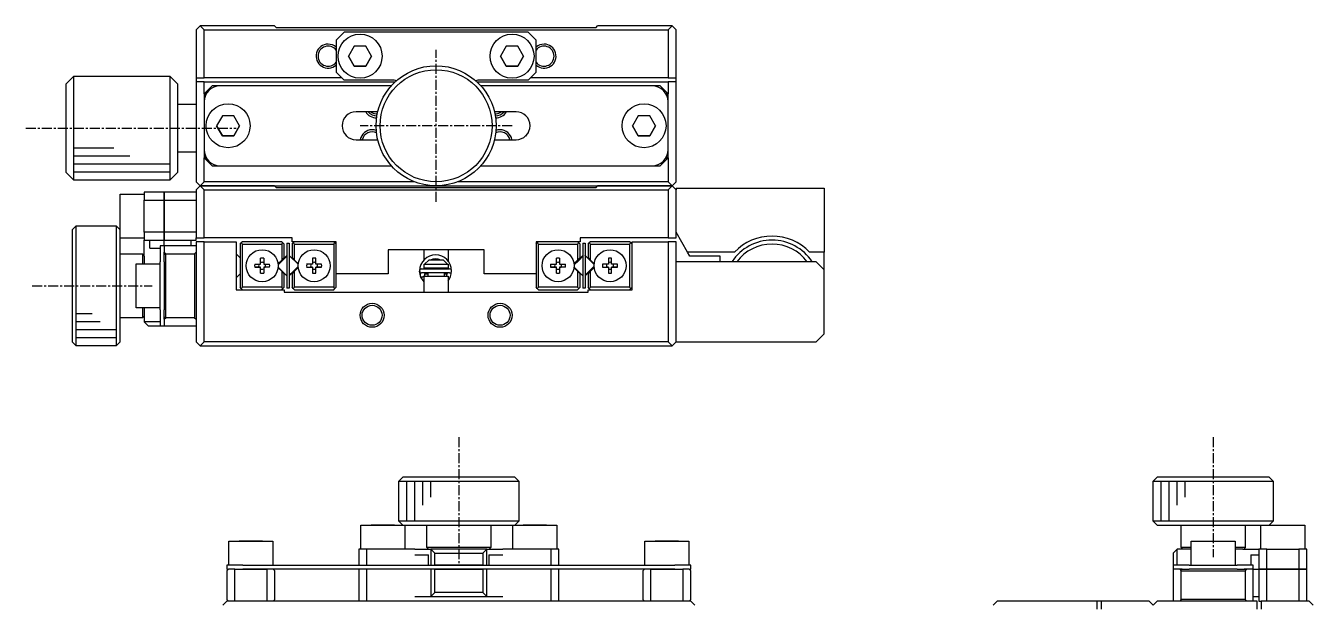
# Model space of a CAD drawing. Extents: x 6 to 340, y 10 to 248.
# Drawn here: x 178.9 to 339.9, y 176.2 to 248.4 of the extents above; entities that cross this region are included whole.
import ezdxf

# ---------------------------------------------------------------- set-up
doc = ezdxf.new("R2010")
doc.units = 0
doc.linetypes.add('CENTER', pattern=[2, 1.25, -0.25, 0.25, -0.25])
doc.layers.get('0').update_dxf_attribs({"linetype": 'CONTINUOUS'})
doc.layers.add('CENTER', color=1, linetype='CENTER')

msp = doc.modelspace()

# ---------------------------------------------------------------- linework, layer by layer
at = {"color": 7, "linetype": 'CONTINUOUS'}
for p, q in [((200.69, 248.38), (200.19, 247.88)), ((209.99, 248.38), (200.69, 248.38)), ((201.19, 247.88), (200.69, 248.38)), ((209.99, 248.38), (210.19, 248.18)), ((210.19, 248.18), (250.19, 248.18)), ((250.19, 248.18), (250.39, 248.38)), ((259.69, 248.38), (250.39, 248.38)), ((259.69, 248.38), (259.19, 247.88)), ((260.19, 247.88), (259.69, 248.38)), ((200.19, 247.88), (200.19, 241.88)), ((201.19, 241.88), (201.19, 247.88)), ((201.19, 247.88), (259.19, 247.88)), ((217.69, 246.58), (218.69, 247.58)), ((217.69, 246.58), (217.69, 242.58)), ((241.69, 247.58), (218.69, 247.58)), ((241.69, 247.58), (242.69, 246.58)), ((242.69, 242.58), (242.69, 246.58)), ((259.19, 247.88), (259.19, 241.88)), ((260.19, 241.88), (260.19, 247.88)), ((219.97, 245.83), (219.25, 244.58)), ((221.41, 245.83), (219.97, 245.83)), ((222.13, 244.58), (221.41, 245.83)), ((238.97, 245.83), (238.25, 244.58)), ((240.41, 245.83), (238.97, 245.83)), ((241.13, 244.58), (240.41, 245.83)), ((219.25, 244.58), (219.97, 243.33)), ((219.97, 243.33), (219.25, 244.58)), ((219.97, 243.33), (221.41, 243.33)), ((221.41, 243.33), (219.97, 243.33)), ((221.41, 243.33), (222.13, 244.58)), ((222.13, 244.58), (221.41, 243.33)), ((238.25, 244.58), (238.97, 243.33)), ((238.97, 243.33), (238.25, 244.58)), ((238.97, 243.33), (240.41, 243.33)), ((240.41, 243.33), (238.97, 243.33)), ((240.41, 243.33), (241.13, 244.58)), ((241.13, 244.58), (240.41, 243.33)), ((183.89, 241.08), (184.89, 242.08)), ((184.89, 235.52), (184.89, 242.08)), ((184.89, 242.08), (196.89, 242.08)), ((196.89, 242.08), (196.89, 229.08)), ((196.89, 242.08), (197.89, 241.08)), ((200.19, 241.88), (201.19, 241.88)), ((200.19, 241.88), (200.19, 241.38)), ((218.39, 241.88), (201.19, 241.88)), ((218.69, 241.58), (217.69, 242.58)), ((224.69, 241.58), (218.69, 241.58)), ((241.69, 241.58), (235.69, 241.58)), ((242.69, 242.58), (241.69, 241.58)), ((259.19, 241.88), (241.99, 241.88)), ((259.19, 241.88), (260.19, 241.88)), ((260.19, 241.38), (260.19, 241.88)), ((183.89, 241.08), (183.89, 235.53)), ((197.89, 230.08), (197.89, 241.08)), ((200.19, 241.38), (200.19, 228.88)), ((201.19, 241.38), (200.19, 241.38)), ((201.19, 241.38), (225.09, 241.38)), ((201.19, 239.88), (201.19, 241.38)), ((201.39, 240.08), (201.19, 239.88)), ((201.19, 239.88), (201.19, 238.88)), ((201.39, 240.08), (202.19, 240.88)), ((201.39, 239.75), (201.39, 240.08)), ((203.19, 240.88), (202.19, 240.88)), ((224.6, 240.88), (203.19, 240.88)), ((235.29, 241.38), (259.19, 241.38)), ((257.19, 240.88), (235.78, 240.88)), ((258.19, 240.88), (257.19, 240.88)), ((258.19, 240.88), (258.99, 240.08)), ((258.99, 240.08), (258.99, 239.75)), ((259.19, 239.88), (258.99, 240.08)), ((259.19, 241.38), (259.19, 239.88)), ((260.19, 241.38), (259.19, 241.38)), ((259.19, 238.88), (259.19, 239.88)), ((260.19, 228.88), (260.19, 241.38)), ((197.89, 238.58), (200.19, 238.58)), ((201.19, 238.88), (201.19, 232.88)), ((259.19, 232.88), (259.19, 238.88)), ((203.47, 237.13), (202.75, 235.88)), ((204.91, 237.13), (203.47, 237.13)), ((205.63, 235.88), (204.91, 237.13)), ((222.9, 237.63), (220.19, 237.63)), ((240.19, 237.63), (237.48, 237.63)), ((255.47, 237.13), (254.75, 235.88)), ((256.91, 237.13), (255.47, 237.13)), ((257.63, 235.88), (256.91, 237.13)), ((183.89, 235.53), (183.89, 230.08)), ((184.89, 229.08), (184.89, 235.52)), ((202.75, 235.88), (203.47, 234.63)), ((203.47, 234.63), (202.75, 235.88)), ((204.91, 234.63), (205.63, 235.88)), ((205.63, 235.88), (204.91, 234.63)), ((254.75, 235.88), (255.47, 234.63)), ((255.47, 234.63), (254.75, 235.88)), ((256.91, 234.63), (257.63, 235.88)), ((257.63, 235.88), (256.91, 234.63)), ((203.47, 234.63), (204.91, 234.63)), ((204.91, 234.63), (203.47, 234.63)), ((220.19, 234.13), (222.9, 234.13)), ((237.48, 234.13), (240.19, 234.13)), ((255.47, 234.63), (256.91, 234.63)), ((256.91, 234.63), (255.47, 234.63)), ((200.19, 232.58), (197.89, 232.58)), ((201.19, 232.88), (201.19, 231.88)), ((201.19, 231.88), (201.39, 231.68)), ((201.19, 228.88), (201.19, 231.88)), ((201.39, 231.68), (201.39, 232.01)), ((258.99, 232.01), (258.99, 231.68)), ((258.99, 231.68), (259.19, 231.88)), ((259.19, 231.88), (259.19, 232.88)), ((259.19, 231.88), (259.19, 228.88)), ((202.19, 230.88), (201.39, 231.68)), ((202.19, 230.88), (203.19, 230.88)), ((203.19, 230.88), (224.6, 230.88)), ((235.78, 230.88), (257.19, 230.88)), ((257.19, 230.88), (258.19, 230.88)), ((258.99, 231.68), (258.19, 230.88)), ((184.89, 229.08), (183.89, 230.08)), ((196.89, 229.08), (184.89, 229.08)), ((197.89, 230.08), (196.89, 229.08)), ((200.69, 228.38), (200.19, 228.88)), ((201.19, 228.88), (200.69, 228.38)), ((227.5, 228.88), (201.19, 228.88)), ((259.19, 228.88), (232.88, 228.88)), ((259.69, 228.38), (259.19, 228.88)), ((260.19, 228.88), (259.69, 228.38)), ((190.69, 221.83), (190.69, 227.33)), ((190.69, 227.33), (193.69, 227.33)), ((196.19, 227.58), (193.69, 227.58)), ((193.69, 227.58), (193.69, 226.58)), ((196.19, 226.58), (196.19, 227.58)), ((200.19, 227.58), (196.19, 227.58)), ((196.19, 227.58), (196.19, 226.58)), ((200.69, 228.38), (200.19, 227.88)), ((200.19, 227.88), (200.19, 221.88)), ((200.69, 228.38), (230.19, 228.38)), ((209.99, 228.38), (200.69, 228.38)), ((201.19, 227.88), (200.69, 228.38)), ((201.19, 227.88), (259.19, 227.88)), ((201.19, 221.88), (201.19, 227.88)), ((209.99, 228.38), (210.19, 228.18)), ((210.19, 228.18), (250.19, 228.18)), ((230.19, 228.38), (259.69, 228.38)), ((250.19, 228.18), (250.39, 228.38)), ((259.69, 228.38), (250.39, 228.38)), ((259.69, 228.38), (259.19, 227.88)), ((259.19, 227.88), (259.19, 221.88)), ((260.19, 227.88), (259.69, 228.38)), ((260.19, 228.08), (278.69, 228.08)), ((260.19, 228.08), (260.19, 227.88)), ((260.19, 221.88), (260.19, 227.88)), ((278.69, 228.08), (278.69, 220.08)), ((193.69, 226.58), (196.19, 226.58)), ((193.69, 222.58), (193.69, 226.58)), ((196.19, 226.58), (196.19, 222.58)), ((196.19, 226.58), (200.19, 226.58)), ((196.19, 222.58), (196.19, 226.58)), ((184.69, 222.88), (185.19, 223.38)), ((184.69, 222.88), (184.69, 208.88)), ((185.19, 208.38), (185.19, 223.38)), ((185.19, 223.38), (190.19, 223.38)), ((190.19, 223.38), (190.19, 208.38)), ((190.19, 223.38), (190.69, 222.88)), ((196.19, 222.58), (193.69, 222.58)), ((193.69, 222.58), (193.69, 221.58)), ((196.19, 221.58), (196.19, 222.58)), ((200.19, 222.58), (196.19, 222.58)), ((196.19, 222.58), (196.19, 221.58)), ((261.63, 220.08), (260.19, 222.58)), ((190.69, 208.88), (190.69, 221.83)), ((193.69, 221.83), (190.69, 221.83)), ((193.69, 221.58), (196.19, 221.58)), ((193.69, 219.58), (193.69, 221.58)), ((194.39, 220.58), (194.39, 221.58)), ((194.39, 220.58), (195.69, 220.58)), ((196.19, 220.88), (195.69, 220.88)), ((195.69, 220.88), (195.69, 218.88)), ((196.19, 221.58), (200.19, 221.58)), ((196.19, 220.88), (196.19, 221.58)), ((200.19, 220.88), (196.19, 220.88)), ((196.19, 220.88), (196.19, 220.08)), ((199.59, 220.88), (199.59, 221.58)), ((200.19, 221.58), (200.19, 221.88)), ((200.19, 221.88), (201.19, 221.88)), ((200.19, 221.38), (200.19, 208.88)), ((201.19, 221.38), (200.19, 221.38)), ((212.19, 221.88), (201.19, 221.88)), ((201.19, 221.38), (205.19, 221.38)), ((201.19, 208.88), (201.19, 221.38)), ((205.19, 221.38), (205.19, 215.38)), ((205.69, 221.08), (205.84, 221.23)), ((205.69, 221.08), (205.69, 215.68)), ((205.99, 221.38), (205.84, 221.23)), ((205.84, 221.23), (205.99, 221.08)), ((210.89, 221.38), (205.99, 221.38)), ((205.99, 221.08), (210.89, 221.08)), ((205.99, 215.68), (205.99, 221.08)), ((211.04, 221.23), (210.89, 221.38)), ((210.89, 221.08), (211.04, 221.23)), ((210.89, 221.08), (210.89, 219.09)), ((211.04, 221.23), (211.19, 221.08)), ((211.19, 219.39), (211.19, 221.08)), ((211.54, 221.18), (211.54, 215.58)), ((211.54, 221.18), (211.84, 221.18)), ((211.84, 221.18), (211.84, 215.58)), ((212.19, 221.38), (212.19, 221.88)), ((217.69, 221.38), (212.19, 221.38)), ((212.19, 221.08), (212.34, 221.23)), ((212.19, 221.08), (212.19, 219.39)), ((212.49, 221.38), (212.34, 221.23)), ((212.34, 221.23), (212.49, 221.08)), ((212.49, 221.08), (217.39, 221.08)), ((212.49, 219.09), (212.49, 221.08)), ((217.54, 221.23), (217.39, 221.38)), ((217.39, 221.08), (217.54, 221.23)), ((217.39, 221.08), (217.39, 215.68)), ((217.54, 221.23), (217.69, 221.08)), ((217.69, 217.38), (217.69, 221.38)), ((242.69, 221.38), (242.69, 217.38)), ((248.19, 221.38), (242.69, 221.38)), ((242.69, 221.08), (242.84, 221.23)), ((242.99, 221.38), (242.84, 221.23)), ((242.84, 221.23), (242.99, 221.08)), ((242.99, 221.08), (247.89, 221.08)), ((242.99, 215.68), (242.99, 221.08)), ((248.04, 221.23), (247.89, 221.38)), ((247.89, 221.08), (248.04, 221.23)), ((247.89, 221.08), (247.89, 219.09)), ((248.04, 221.23), (248.19, 221.08)), ((248.19, 221.88), (248.19, 221.38)), ((259.19, 221.88), (248.19, 221.88)), ((248.19, 219.39), (248.19, 221.08)), ((248.54, 221.18), (248.54, 215.58)), ((248.54, 221.18), (248.84, 221.18)), ((248.84, 221.18), (248.84, 215.58)), ((249.19, 221.08), (249.34, 221.23)), ((249.19, 221.08), (249.19, 219.39)), ((249.49, 221.38), (249.34, 221.23)), ((249.34, 221.23), (249.49, 221.08)), ((254.39, 221.38), (249.49, 221.38)), ((249.49, 221.08), (254.39, 221.08)), ((249.49, 219.09), (249.49, 221.08)), ((254.54, 221.23), (254.39, 221.38)), ((254.39, 221.08), (254.54, 221.23)), ((254.39, 221.08), (254.39, 215.68)), ((254.54, 221.23), (254.69, 221.08)), ((254.69, 215.38), (254.69, 221.38)), ((254.69, 221.38), (259.19, 221.38)), ((259.19, 221.88), (260.19, 221.88)), ((259.19, 221.38), (259.19, 208.88)), ((260.19, 221.38), (259.19, 221.38)), ((260.19, 208.88), (260.19, 221.38)), ((190.69, 219.88), (193.49, 219.88)), ((193.49, 219.88), (193.49, 218.63)), ((193.49, 219.88), (193.69, 219.68)), ((193.69, 219.58), (193.69, 218.63)), ((196.39, 219.88), (196.19, 220.08)), ((196.19, 220.08), (196.19, 219.75)), ((196.19, 219.75), (196.19, 220.08)), ((196.19, 218.88), (196.19, 219.75)), ((196.39, 219.88), (199.99, 219.88)), ((196.39, 211.88), (196.39, 219.88)), ((200.19, 220.08), (199.99, 219.88)), ((199.99, 219.88), (199.99, 211.88)), ((205.19, 219.88), (205.44, 219.63)), ((205.44, 219.63), (205.69, 219.38)), ((208.24, 218.58), (208.24, 219.31)), ((208.64, 219.31), (208.64, 218.58)), ((210.89, 219.09), (210.42, 218.62)), ((210.45, 218.56), (211.51, 219.62)), ((211.54, 219.58), (210.45, 218.49)), ((211.19, 219.39), (210.89, 219.09)), ((211.87, 219.62), (212.93, 218.56)), ((212.49, 219.09), (212.19, 219.39)), ((212.95, 218.62), (212.49, 219.09)), ((214.74, 219.31), (214.74, 218.58)), ((215.14, 218.58), (215.14, 219.31)), ((224.19, 220.38), (224.19, 217.38)), ((236.19, 220.38), (224.19, 220.38)), ((228.69, 219.11), (228.69, 220.38)), ((229.27, 219.08), (228.74, 218.58)), ((231.11, 219.08), (229.27, 219.08)), ((231.63, 218.58), (231.11, 219.08)), ((231.69, 220.38), (231.69, 218.98)), ((236.19, 217.38), (236.19, 220.38)), ((245.24, 218.58), (245.24, 219.31)), ((245.64, 219.31), (245.64, 218.58)), ((247.89, 219.09), (247.42, 218.62)), ((247.45, 218.56), (248.51, 219.62)), ((248.02, 219.05), (247.45, 218.49)), ((248.19, 219.39), (247.89, 219.09)), ((248.54, 219.58), (248.02, 219.05)), ((248.87, 219.62), (249.93, 218.56)), ((249.49, 219.09), (249.19, 219.39)), ((249.95, 218.62), (249.49, 219.09)), ((251.74, 219.31), (251.74, 218.58)), ((252.14, 218.58), (252.14, 219.31)), ((267.5, 220.08), (261.63, 220.08)), ((261.92, 219.58), (261.63, 220.08)), ((265.69, 219.58), (261.92, 219.58)), ((265.69, 218.88), (265.69, 219.58)), ((278.69, 220.08), (276.88, 220.08)), ((278.69, 217.88), (278.69, 220.08)), ((192.69, 213.13), (192.69, 218.63)), ((192.69, 218.63), (195.69, 218.63)), ((195.69, 212.88), (195.69, 218.88)), ((196.19, 218.88), (196.19, 212.88)), ((205.69, 217.38), (205.44, 217.13)), ((207.51, 218.58), (208.24, 218.58)), ((208.24, 218.18), (207.51, 218.18)), ((207.51, 218.18), (208.05, 218.18)), ((208.05, 218.18), (208.24, 218.18)), ((208.24, 217.45), (208.24, 218.18)), ((208.64, 218.58), (209.37, 218.58)), ((209.37, 218.18), (208.64, 218.18)), ((208.64, 218.18), (208.64, 217.45)), ((208.64, 218.18), (208.83, 218.18)), ((209.37, 218.18), (208.83, 218.18)), ((210.42, 218.14), (210.89, 217.68)), ((211.51, 217.15), (210.45, 218.21)), ((210.89, 217.68), (210.89, 215.68)), ((210.89, 217.68), (211.19, 217.38)), ((211.19, 215.68), (211.19, 217.38)), ((211.84, 217.19), (212.36, 217.71)), ((212.93, 218.21), (211.87, 217.15)), ((212.19, 217.38), (212.49, 217.68)), ((212.19, 217.38), (212.19, 215.68)), ((212.36, 217.71), (212.93, 218.28)), ((212.49, 217.68), (212.95, 218.14)), ((212.49, 215.68), (212.49, 217.68)), ((214.74, 218.58), (214.01, 218.58)), ((214.01, 218.18), (214.74, 218.18)), ((214.01, 218.18), (214.55, 218.18)), ((214.74, 218.18), (214.55, 218.18)), ((214.74, 218.18), (214.74, 217.45)), ((215.87, 218.58), (215.14, 218.58)), ((215.14, 218.18), (215.87, 218.18)), ((215.14, 217.45), (215.14, 218.18)), ((215.33, 218.18), (215.14, 218.18)), ((215.87, 218.18), (215.33, 218.18)), ((217.69, 215.68), (217.69, 217.38)), ((224.19, 217.38), (217.69, 217.38)), ((228.3, 216.94), (228.13, 217.7)), ((228.24, 217.34), (228.25, 217.38)), ((228.24, 217.3), (228.24, 217.34)), ((228.25, 217.38), (228.26, 217.41)), ((228.26, 217.41), (228.27, 217.45)), ((228.27, 217.45), (228.28, 217.48)), ((228.28, 217.48), (228.28, 217.5)), ((228.38, 217.98), (231.88, 217.98)), ((231.88, 217.48), (228.38, 217.48)), ((228.69, 218.14), (228.65, 217.98)), ((228.69, 218.58), (228.74, 218.58)), ((228.69, 218.08), (228.69, 218.58)), ((231.69, 218.08), (228.69, 218.08)), ((228.74, 218.58), (231.63, 218.58)), ((228.75, 217.32), (228.74, 217.3)), ((228.76, 217.34), (228.75, 217.33)), ((228.75, 217.33), (228.75, 217.32)), ((228.77, 217.36), (228.76, 217.35)), ((228.76, 217.35), (228.76, 217.34)), ((228.78, 217.37), (228.77, 217.36)), ((228.79, 217.39), (228.78, 217.38)), ((228.78, 217.38), (229.19, 217.38)), ((228.78, 217.38), (228.78, 217.37)), ((228.8, 217.4), (228.79, 217.39)), ((228.81, 217.41), (228.8, 217.4)), ((228.82, 217.42), (228.81, 217.41)), ((228.83, 217.43), (228.82, 217.42)), ((228.84, 217.43), (228.83, 217.43)), ((228.85, 217.44), (228.84, 217.43)), ((228.86, 217.45), (228.85, 217.44)), ((228.87, 217.45), (228.86, 217.45)), ((228.88, 217.46), (228.87, 217.45)), ((228.89, 217.46), (228.88, 217.46)), ((228.9, 217.47), (228.89, 217.46)), ((228.91, 217.47), (228.9, 217.47)), ((228.92, 217.47), (228.91, 217.47)), ((228.94, 217.48), (228.92, 217.47)), ((228.95, 217.48), (228.94, 217.48)), ((228.96, 217.48), (228.95, 217.48)), ((228.97, 217.48), (228.96, 217.48)), ((228.98, 217.48), (228.97, 217.48)), ((229.19, 217.98), (229.19, 218.08)), ((229.19, 217.98), (229.19, 218.08)), ((229.19, 217.08), (229.19, 217.48)), ((229.19, 217.38), (229.19, 217.48)), ((231.19, 218.08), (231.19, 217.98)), ((231.19, 218.08), (231.19, 217.98)), ((231.19, 217.48), (231.19, 217.08)), ((231.19, 217.48), (231.19, 217.38)), ((231.19, 217.38), (231.48, 217.38)), ((231.29, 217.48), (231.28, 217.48)), ((231.3, 217.48), (231.29, 217.48)), ((231.31, 217.48), (231.3, 217.48)), ((231.32, 217.48), (231.31, 217.48)), ((231.33, 217.47), (231.32, 217.48)), ((231.35, 217.47), (231.33, 217.47)), ((231.36, 217.47), (231.35, 217.47)), ((231.37, 217.46), (231.36, 217.47)), ((231.38, 217.46), (231.37, 217.46)), ((231.39, 217.45), (231.38, 217.46)), ((231.4, 217.45), (231.39, 217.45)), ((231.41, 217.44), (231.4, 217.45)), ((231.42, 217.44), (231.41, 217.44)), ((231.43, 217.43), (231.42, 217.44)), ((231.44, 217.42), (231.43, 217.43)), ((231.45, 217.41), (231.44, 217.42)), ((231.46, 217.4), (231.45, 217.41)), ((231.47, 217.4), (231.46, 217.4)), ((231.48, 217.39), (231.47, 217.4)), ((231.48, 217.38), (231.48, 217.39)), ((231.49, 217.37), (231.48, 217.38)), ((231.49, 217.08), (231.61, 217.48)), ((231.5, 217.36), (231.49, 217.37)), ((231.5, 217.34), (231.5, 217.36)), ((231.51, 217.33), (231.5, 217.34)), ((231.51, 217.32), (231.51, 217.33)), ((231.52, 217.31), (231.51, 217.32)), ((231.52, 217.3), (231.52, 217.31)), ((231.61, 217.98), (231.59, 218.08)), ((231.63, 218.58), (231.69, 218.58)), ((231.69, 218.58), (231.69, 218.08)), ((242.69, 217.38), (236.19, 217.38)), ((242.69, 217.38), (242.69, 215.68)), ((244.51, 218.58), (245.24, 218.58)), ((245.24, 218.18), (244.51, 218.18)), ((244.51, 218.18), (245.05, 218.18)), ((245.05, 218.18), (245.24, 218.18)), ((245.24, 217.45), (245.24, 218.18)), ((245.64, 218.58), (246.37, 218.58)), ((246.37, 218.18), (245.64, 218.18)), ((245.64, 218.18), (245.64, 217.45)), ((245.64, 218.18), (245.83, 218.18)), ((246.37, 218.18), (245.83, 218.18)), ((247.42, 218.14), (247.89, 217.68)), ((248.51, 217.15), (247.45, 218.21)), ((247.89, 217.68), (247.89, 215.68)), ((247.89, 217.68), (248.19, 217.38)), ((248.19, 215.68), (248.19, 217.38)), ((248.84, 217.19), (249.93, 218.28)), ((249.93, 218.21), (248.87, 217.15)), ((249.19, 217.38), (249.49, 217.68)), ((249.19, 217.38), (249.19, 215.68)), ((249.49, 217.68), (249.95, 218.14)), ((249.49, 215.68), (249.49, 217.68)), ((251.74, 218.58), (251.01, 218.58)), ((251.01, 218.18), (251.74, 218.18)), ((251.01, 218.18), (251.55, 218.18)), ((251.74, 218.18), (251.55, 218.18)), ((251.74, 218.18), (251.74, 217.45)), ((252.87, 218.58), (252.14, 218.58)), ((252.14, 218.18), (252.87, 218.18)), ((252.14, 217.45), (252.14, 218.18)), ((252.33, 218.18), (252.14, 218.18)), ((252.87, 218.18), (252.33, 218.18)), ((277.69, 218.88), (260.19, 218.88)), ((277.69, 218.88), (278.69, 217.88)), ((278.69, 209.88), (278.69, 217.88)), ((205.44, 217.13), (205.19, 216.88)), ((228.23, 217.27), (228.24, 217.3)), ((228.23, 217.23), (228.23, 217.27)), ((228.24, 217.19), (228.23, 217.23)), ((228.24, 217.15), (228.24, 217.19)), ((228.24, 217.12), (228.24, 217.15)), ((228.25, 217.08), (228.24, 217.12)), ((228.26, 217.05), (228.25, 217.08)), ((228.27, 217.01), (228.26, 217.05)), ((228.28, 216.98), (228.27, 217.01)), ((228.29, 216.94), (228.28, 216.98)), ((228.29, 216.94), (228.29, 216.94)), ((228.29, 216.94), (228.3, 216.94)), ((228.69, 216.35), (228.29, 216.94)), ((228.3, 216.93), (228.69, 217.08)), ((228.3, 216.94), (228.3, 216.94)), ((228.3, 216.94), (228.31, 216.94)), ((228.33, 216.86), (228.3, 216.94)), ((228.31, 216.94), (228.31, 216.94)), ((228.31, 216.94), (228.32, 216.94)), ((228.32, 216.94), (228.33, 216.94)), ((228.33, 216.94), (228.34, 216.94)), ((228.34, 216.94), (228.35, 216.95)), ((228.35, 216.95), (228.36, 216.95)), ((228.36, 216.95), (228.37, 216.95)), ((228.37, 216.95), (228.39, 216.96)), ((228.39, 216.96), (228.4, 216.96)), ((228.4, 216.96), (228.42, 216.97)), ((228.42, 216.97), (228.44, 216.97)), ((228.44, 216.97), (228.45, 216.98)), ((228.45, 216.98), (228.47, 216.99)), ((228.47, 216.99), (228.49, 216.99)), ((228.49, 216.99), (228.51, 217)), ((228.51, 217), (228.52, 217.01)), ((228.52, 217.01), (228.54, 217.02)), ((228.54, 217.02), (228.56, 217.02)), ((228.56, 217.02), (228.58, 217.03)), ((228.58, 217.03), (228.6, 217.04)), ((228.6, 217.04), (228.61, 217.05)), ((228.61, 217.05), (228.63, 217.06)), ((228.63, 217.06), (228.64, 217.06)), ((228.64, 217.06), (228.66, 217.07)), ((228.66, 217.07), (228.67, 217.08)), ((228.67, 217.08), (228.69, 217.09)), ((228.69, 217.08), (228.76, 217.13)), ((228.69, 217.09), (228.7, 217.09)), ((228.69, 217.08), (231.69, 217.08)), ((228.69, 215.08), (228.69, 217.08)), ((228.7, 217.09), (228.71, 217.1)), ((228.71, 217.1), (228.72, 217.11)), ((228.72, 217.11), (228.73, 217.11)), ((228.74, 217.27), (228.73, 217.26)), ((228.73, 217.26), (228.73, 217.24)), ((228.73, 217.24), (228.73, 217.23)), ((228.73, 217.23), (228.73, 217.22)), ((228.73, 217.22), (228.74, 217.21)), ((228.73, 217.11), (228.74, 217.12)), ((228.74, 217.3), (228.74, 217.29)), ((228.74, 217.29), (228.74, 217.28)), ((228.74, 217.28), (228.74, 217.27)), ((228.74, 217.21), (228.74, 217.19)), ((228.74, 217.19), (228.74, 217.18)), ((228.74, 217.18), (228.74, 217.17)), ((228.74, 217.17), (228.75, 217.16)), ((228.74, 217.12), (228.75, 217.13)), ((228.74, 217.12), (228.74, 217.12)), ((228.75, 217.16), (228.75, 217.15)), ((228.75, 217.15), (228.75, 217.14)), ((228.75, 217.13), (228.75, 217.14)), ((228.75, 217.14), (228.75, 217.14)), ((228.75, 217.14), (228.78, 217.08)), ((228.75, 217.13), (228.75, 217.13)), ((231.51, 217.14), (231.52, 217.15)), ((231.51, 217.14), (231.51, 217.14)), ((231.52, 217.29), (231.52, 217.3)), ((231.53, 217.27), (231.52, 217.29)), ((231.52, 217.18), (231.53, 217.19)), ((231.52, 217.16), (231.52, 217.18)), ((231.52, 217.15), (231.52, 217.16)), ((231.53, 217.26), (231.53, 217.27)), ((231.53, 217.25), (231.53, 217.26)), ((231.53, 217.24), (231.53, 217.25)), ((231.53, 217.22), (231.53, 217.24)), ((231.53, 217.21), (231.53, 217.22)), ((231.53, 217.2), (231.53, 217.21)), ((231.53, 217.19), (231.53, 217.2)), ((231.69, 217.08), (231.69, 215.08)), ((231.99, 216.99), (231.97, 216.94)), ((231.97, 216.95), (231.97, 216.94)), ((231.97, 216.94), (231.97, 216.94)), ((231.97, 216.94), (231.97, 216.94)), ((231.99, 217.01), (231.99, 217)), ((231.99, 217), (231.99, 217)), ((231.99, 217), (231.99, 217)), ((231.99, 217), (231.99, 217)), ((231.99, 217), (231.99, 217)), ((231.99, 217), (231.99, 217)), ((231.99, 217), (231.99, 217)), ((231.99, 217), (231.99, 216.99)), ((231.99, 216.99), (231.99, 216.99)), ((205.19, 215.38), (211.19, 215.38)), ((205.84, 215.53), (205.69, 215.68)), ((205.99, 215.68), (205.84, 215.53)), ((205.84, 215.53), (205.99, 215.38)), ((210.89, 215.68), (205.99, 215.68)), ((211.04, 215.53), (210.89, 215.68)), ((210.89, 215.38), (211.04, 215.53)), ((211.19, 215.68), (211.04, 215.53)), ((211.19, 215.38), (211.19, 215.08)), ((211.19, 215.08), (249.19, 215.08)), ((211.84, 215.58), (211.54, 215.58)), ((212.34, 215.53), (212.19, 215.68)), ((212.49, 215.68), (212.34, 215.53)), ((212.34, 215.53), (212.49, 215.38)), ((217.39, 215.68), (212.49, 215.68)), ((212.49, 215.38), (217.39, 215.38)), ((217.54, 215.53), (217.39, 215.68)), ((217.39, 215.38), (217.54, 215.53)), ((217.69, 215.68), (217.54, 215.53)), ((242.84, 215.53), (242.69, 215.68)), ((242.99, 215.68), (242.84, 215.53)), ((242.84, 215.53), (242.99, 215.38)), ((247.89, 215.68), (242.99, 215.68)), ((242.99, 215.38), (247.89, 215.38)), ((248.04, 215.53), (247.89, 215.68)), ((247.89, 215.38), (248.04, 215.53)), ((248.19, 215.68), (248.04, 215.53)), ((248.84, 215.58), (248.54, 215.58)), ((249.34, 215.53), (249.19, 215.68)), ((249.19, 215.38), (254.69, 215.38)), ((249.19, 215.08), (249.19, 215.38)), ((249.49, 215.68), (249.34, 215.53)), ((249.34, 215.53), (249.49, 215.38)), ((254.39, 215.68), (249.49, 215.68)), ((254.54, 215.53), (254.39, 215.68)), ((254.39, 215.38), (254.54, 215.53)), ((254.69, 215.68), (254.54, 215.53)), ((195.69, 213.13), (192.69, 213.13)), ((193.49, 213.13), (193.49, 211.88)), ((193.69, 213.13), (193.69, 211.38)), ((195.69, 212.88), (195.69, 210.88)), ((196.19, 212.01), (196.19, 212.88)), ((193.49, 211.88), (190.69, 211.88)), ((193.69, 212.08), (193.49, 211.88)), ((195.69, 211.38), (193.69, 211.38)), ((193.69, 211.38), (194.19, 210.88)), ((194.19, 210.88), (195.69, 210.88)), ((195.69, 210.88), (196.19, 210.88)), ((196.19, 212.01), (196.19, 211.68)), ((196.19, 211.68), (196.19, 212.01)), ((196.19, 211.68), (196.39, 211.88)), ((196.19, 211.68), (196.19, 210.88)), ((196.19, 210.88), (200.19, 210.88)), ((199.99, 211.88), (196.39, 211.88)), ((199.99, 211.88), (200.19, 211.68)), ((278.69, 209.88), (277.69, 208.88)), ((185.19, 208.38), (184.69, 208.88)), ((190.19, 208.38), (185.19, 208.38)), ((190.69, 208.88), (190.19, 208.38)), ((200.69, 208.38), (200.19, 208.88)), ((201.19, 208.88), (200.69, 208.38)), ((200.69, 208.38), (259.69, 208.38)), ((259.19, 208.88), (201.19, 208.88)), ((259.69, 208.38), (259.19, 208.88)), ((260.19, 208.88), (259.69, 208.38)), ((260.19, 208.88), (277.69, 208.88)), ((225.53, 191.43), (226.03, 191.93)), ((240.03, 191.93), (226.03, 191.93)), ((240.03, 191.93), (240.53, 191.43)), ((319.86, 191.43), (320.36, 191.93)), ((334.36, 191.93), (320.36, 191.93)), ((334.36, 191.93), (334.86, 191.43)), ((225.53, 191.43), (240.53, 191.43)), ((225.53, 186.43), (225.53, 191.43)), ((240.53, 191.43), (240.53, 186.43)), ((319.86, 191.43), (334.86, 191.43)), ((319.86, 186.43), (319.86, 191.43)), ((334.86, 191.43), (334.86, 186.43)), ((220.78, 185.93), (226.04, 185.93)), ((220.78, 185.93), (223.53, 185.93)), ((220.78, 182.93), (220.78, 185.93)), ((222.09, 185.93), (222.81, 185.93)), ((222.81, 185.93), (222.09, 185.93)), ((222.81, 185.93), (224.25, 185.93)), ((224.25, 185.93), (222.81, 185.93)), ((223.53, 185.93), (226.04, 185.93)), ((224.25, 185.93), (224.98, 185.93)), ((224.98, 185.93), (224.25, 185.93)), ((233.03, 186.43), (225.53, 186.43)), ((226.03, 185.93), (225.53, 186.43)), ((226.03, 185.93), (233.03, 185.93)), ((226.03, 185.93), (229.03, 185.93)), ((226.28, 185.93), (226.28, 182.93)), ((229.03, 185.93), (237.03, 185.93)), ((229.03, 185.93), (233.03, 185.93)), ((229.03, 183.13), (229.03, 185.93)), ((240.53, 186.43), (233.03, 186.43)), ((233.03, 185.93), (240.03, 185.93)), ((233.03, 185.93), (237.03, 185.93)), ((237.03, 185.93), (240.03, 185.93)), ((237.03, 185.93), (237.03, 183.13)), ((239.78, 182.93), (239.78, 185.93)), ((240.53, 186.43), (240.03, 185.93)), ((240.03, 185.93), (245.28, 185.93)), ((240.03, 185.93), (242.53, 185.93)), ((241.09, 185.93), (241.81, 185.93)), ((241.81, 185.93), (241.09, 185.93)), ((241.81, 185.93), (243.25, 185.93)), ((243.25, 185.93), (241.81, 185.93)), ((242.53, 185.93), (245.28, 185.93)), ((243.25, 185.93), (243.98, 185.93)), ((243.98, 185.93), (243.25, 185.93)), ((245.28, 185.93), (245.28, 182.93)), ((334.86, 186.43), (319.86, 186.43)), ((320.36, 185.93), (319.86, 186.43)), ((320.36, 185.93), (333.31, 185.93)), ((323.36, 183.13), (323.36, 185.93)), ((331.36, 185.93), (331.36, 183.13)), ((333.31, 185.93), (338.81, 185.93)), ((333.31, 182.93), (333.31, 185.93)), ((334.86, 186.43), (334.36, 185.93)), ((338.81, 185.93), (338.81, 182.93)), ((204.28, 183.93), (207.03, 183.93)), ((204.28, 183.93), (209.78, 183.93)), ((204.28, 180.93), (204.28, 183.93)), ((205.59, 183.93), (206.31, 183.93)), ((206.31, 183.93), (205.59, 183.93)), ((206.31, 183.93), (207.75, 183.93)), ((207.75, 183.93), (206.31, 183.93)), ((207.03, 183.93), (209.78, 183.93)), ((207.75, 183.93), (208.48, 183.93)), ((208.48, 183.93), (207.75, 183.93)), ((209.78, 183.93), (209.78, 180.93)), ((256.28, 183.93), (259.03, 183.93)), ((256.28, 183.93), (261.78, 183.93)), ((256.28, 180.93), (256.28, 183.93)), ((257.59, 183.93), (258.31, 183.93)), ((258.31, 183.93), (257.59, 183.93)), ((258.31, 183.93), (259.75, 183.93)), ((259.75, 183.93), (258.31, 183.93)), ((259.03, 183.93), (261.78, 183.93)), ((259.75, 183.93), (260.48, 183.93)), ((260.48, 183.93), (259.75, 183.93)), ((261.78, 183.93), (261.78, 180.93)), ((324.61, 183.93), (330.11, 183.93)), ((324.61, 180.93), (324.61, 183.93)), ((330.11, 183.93), (330.11, 180.93)), ((220.53, 182.93), (220.53, 180.93)), ((221.53, 182.93), (220.53, 182.93)), ((221.53, 180.93), (221.53, 182.93)), ((227.53, 182.93), (221.53, 182.93)), ((227.53, 182.93), (229.23, 182.93)), ((227.53, 182.23), (229.26, 182.23)), ((233.03, 183.13), (229.03, 183.13)), ((229.23, 182.93), (229.03, 183.13)), ((229.23, 182.93), (229.53, 182.93)), ((229.23, 182.93), (229.53, 182.93)), ((229.26, 180.93), (229.26, 182.23)), ((229.53, 182.93), (230.03, 182.43)), ((229.53, 182.93), (229.53, 180.93)), ((231.78, 182.93), (229.53, 182.93)), ((230.03, 180.93), (230.03, 182.43)), ((230.03, 182.43), (236.03, 182.43)), ((234.28, 182.93), (231.78, 182.93)), ((237.03, 183.13), (233.03, 183.13)), ((236.53, 182.93), (234.28, 182.93)), ((236.53, 182.93), (236.03, 182.43)), ((236.03, 182.43), (236.03, 180.93)), ((236.53, 182.93), (236.83, 182.93)), ((236.53, 182.93), (236.83, 182.93)), ((236.53, 180.93), (236.53, 182.93)), ((236.8, 182.23), (236.8, 180.93)), ((236.8, 182.23), (238.53, 182.23)), ((237.03, 183.13), (236.83, 182.93)), ((236.83, 182.93), (238.53, 182.93)), ((244.53, 182.93), (238.53, 182.93)), ((244.53, 182.93), (244.53, 180.93)), ((245.53, 182.93), (244.53, 182.93)), ((245.53, 180.93), (245.53, 182.93)), ((322.86, 182.93), (322.36, 182.43)), ((322.36, 182.43), (322.36, 180.93)), ((322.86, 180.93), (322.86, 182.93)), ((324.61, 182.93), (322.86, 182.93)), ((324.61, 183.13), (323.36, 183.13)), ((323.56, 182.93), (323.36, 183.13)), ((331.36, 183.13), (330.11, 183.13)), ((331.06, 182.93), (330.11, 182.93)), ((331.06, 182.93), (333.06, 182.93)), ((331.36, 183.13), (331.16, 182.93)), ((332.06, 182.23), (332.06, 180.93)), ((332.06, 182.23), (333.06, 182.23)), ((333.06, 182.93), (333.06, 180.43)), ((334.06, 182.93), (333.06, 182.93)), ((334.06, 182.93), (338.06, 182.93)), ((334.06, 180.43), (334.06, 182.93)), ((338.06, 182.93), (338.06, 180.43)), ((339.06, 182.93), (338.06, 182.93)), ((339.06, 180.43), (339.06, 182.93)), ((204.03, 180.93), (204.03, 180.43)), ((206.03, 180.93), (204.03, 180.93)), ((204.03, 180.23), (204.23, 180.43)), ((204.03, 180.43), (204.23, 180.43)), ((205.03, 180.43), (204.23, 180.43)), ((205.03, 176.43), (205.03, 180.43)), ((205.03, 180.43), (206.03, 180.43)), ((205.03, 180.43), (206.03, 180.43)), ((206.03, 180.93), (230.03, 180.93)), ((206.03, 180.43), (209.03, 180.43)), ((209.03, 180.43), (206.03, 180.43)), ((209.03, 180.43), (209.03, 176.43)), ((230.03, 180.43), (209.03, 180.43)), ((209.83, 180.43), (210.03, 180.23)), ((220.53, 180.43), (220.53, 176.43)), ((221.53, 176.43), (221.53, 180.43)), ((229.53, 180.43), (229.53, 177.03)), ((236.03, 180.93), (230.03, 180.93)), ((230.03, 180.93), (236.03, 180.93)), ((236.03, 180.43), (230.03, 180.43)), ((230.03, 177.53), (230.03, 180.43)), ((230.03, 180.43), (236.03, 180.43)), ((236.03, 180.93), (260.03, 180.93)), ((257.03, 180.43), (236.03, 180.43)), ((236.03, 180.43), (236.03, 177.53)), ((236.53, 177.03), (236.53, 180.43)), ((244.53, 180.43), (244.53, 176.43)), ((245.53, 176.43), (245.53, 180.43)), ((256.03, 180.23), (256.23, 180.43)), ((257.03, 176.43), (257.03, 180.43)), ((257.03, 180.43), (260.03, 180.43)), ((260.03, 180.43), (257.03, 180.43)), ((262.03, 180.93), (260.03, 180.93)), ((260.03, 180.43), (261.03, 180.43)), ((260.03, 180.43), (261.03, 180.43)), ((261.03, 180.43), (261.03, 176.43)), ((261.83, 180.43), (261.03, 180.43)), ((261.83, 180.43), (262.03, 180.23)), ((261.83, 180.43), (262.03, 180.43)), ((262.03, 180.43), (262.03, 180.93)), ((322.36, 180.93), (322.36, 180.43)), ((324.36, 180.93), (322.36, 180.93)), ((322.36, 180.43), (322.36, 176.43)), ((323.16, 180.43), (322.36, 180.43)), ((323.16, 180.43), (323.36, 180.23)), ((323.49, 180.43), (323.16, 180.43)), ((323.16, 180.43), (323.49, 180.43)), ((323.49, 180.43), (324.36, 180.43)), ((324.36, 180.93), (330.36, 180.93)), ((330.36, 180.43), (324.36, 180.43)), ((332.36, 180.93), (330.36, 180.93)), ((330.36, 180.43), (331.23, 180.43)), ((331.56, 180.43), (331.23, 180.43)), ((331.23, 180.43), (331.56, 180.43)), ((331.36, 180.23), (331.56, 180.43)), ((332.36, 180.43), (331.56, 180.43)), ((332.36, 180.43), (332.36, 180.93)), ((332.36, 176.43), (332.36, 180.43)), ((332.36, 180.43), (333.06, 180.43)), ((333.06, 180.43), (334.06, 180.43)), ((333.06, 180.43), (333.06, 176.43)), ((334.06, 180.43), (333.06, 180.43)), ((338.06, 180.43), (334.06, 180.43)), ((334.06, 180.43), (338.06, 180.43)), ((334.06, 176.43), (334.06, 180.43)), ((338.06, 180.43), (339.06, 180.43)), ((338.06, 180.43), (338.06, 176.43)), ((339.06, 180.43), (338.06, 180.43)), ((339.06, 176.43), (339.06, 180.43)), ((204.03, 180.23), (204.03, 176.63)), ((210.03, 176.63), (210.03, 180.23)), ((256.03, 180.23), (256.03, 176.63)), ((262.03, 176.63), (262.03, 180.23)), ((323.36, 180.23), (331.36, 180.23)), ((323.36, 176.63), (323.36, 180.23)), ((331.36, 180.23), (331.36, 176.63)), ((230.03, 177.53), (229.53, 177.03)), ((236.03, 177.53), (230.03, 177.53)), ((236.03, 177.53), (236.53, 177.03)), ((204.03, 176.43), (203.53, 175.93)), ((204.23, 176.43), (204.03, 176.63)), ((262.03, 176.43), (204.03, 176.43)), ((210.03, 176.63), (209.83, 176.43)), ((227.53, 177.03), (229.53, 177.03)), ((229.53, 177.03), (236.53, 177.03)), ((236.53, 177.03), (238.53, 177.03)), ((256.23, 176.43), (256.03, 176.63)), ((262.03, 176.63), (261.83, 176.43)), ((262.53, 175.93), (262.03, 176.43)), ((299.86, 175.93), (300.36, 176.43)), ((312.86, 176.43), (300.36, 176.43)), ((313.36, 176.43), (312.86, 176.43)), ((312.86, 175.43), (312.86, 176.43)), ((319.36, 176.43), (313.36, 176.43)), ((313.36, 176.43), (313.36, 175.43)), ((319.86, 175.93), (319.36, 176.43)), ((319.86, 175.93), (320.36, 176.43)), ((332.86, 176.43), (320.36, 176.43)), ((323.36, 176.63), (323.16, 176.43)), ((331.36, 176.63), (323.36, 176.63)), ((331.56, 176.43), (331.36, 176.63)), ((332.36, 177.03), (333.06, 177.03)), ((332.86, 175.43), (332.86, 176.43)), ((333.06, 176.43), (333.36, 176.43)), ((339.36, 176.43), (333.36, 176.43)), ((333.36, 176.43), (333.36, 175.43)), ((339.86, 175.93), (339.36, 176.43))]:
    msp.add_line(p, q, dxfattribs=at)
at = {"color": 3, "linetype": 'CONTINUOUS'}
for p, q in [((189.89, 233.08), (184.89, 233.08)), ((191.89, 232.08), (184.89, 232.08)), ((196.89, 231.08), (184.89, 231.08)), ((196.89, 230.08), (184.89, 230.08)), ((187.19, 212.38), (185.19, 212.38)), ((188.19, 211.38), (185.19, 211.38)), ((190.19, 210.38), (185.19, 210.38)), ((190.19, 209.38), (185.19, 209.38)), ((226.53, 186.43), (226.53, 191.43)), ((227.53, 186.43), (227.53, 191.43)), ((228.53, 188.43), (228.53, 191.43)), ((229.53, 189.43), (229.53, 191.43)), ((320.86, 186.43), (320.86, 191.43)), ((321.86, 186.43), (321.86, 191.43)), ((322.86, 188.43), (322.86, 191.43)), ((323.86, 189.43), (323.86, 191.43))]:
    msp.add_line(p, q, dxfattribs=at)
at = {"color": 7, "linetype": 'CONTINUOUS'}
for centre, radius in [((220.69, 244.58), 2.75), ((239.69, 244.58), 2.75), ((230.19, 235.88), 7.5), ((230.19, 235.88), 7), ((204.19, 235.88), 2.75), ((256.19, 235.88), 2.75), ((208.44, 218.38), 2), ((214.94, 218.38), 2), ((245.44, 218.38), 2), ((251.94, 218.38), 2), ((222.19, 212.18), 1.25), ((238.19, 212.18), 1.25)]:
    msp.add_circle(centre, radius, dxfattribs=at)
at = {"color": 3, "linetype": 'CONTINUOUS'}
for centre in [(222.19, 212.18), (238.19, 212.18)]:
    msp.add_circle(centre, 1.5, dxfattribs=at)
for centre, start, end in [((216.69, 244.58), 90, 311.8103), ((216.69, 244.58), 48.1897, 90), ((243.69, 244.58), 228.1897, 90), ((243.69, 244.58), 90, 131.8103), ((222.69, 238.38), 210, 272.5665), ((237.69, 238.38), 267.4335, 330), ((217.69, 233.88), 27.9538, 49.3658), ((222.19, 233.88), 90, 170.4059), ((222.19, 233.88), 69.5703, 90), ((238.19, 233.88), 90, 110.4297), ((238.19, 233.88), 9.5941, 90), ((242.69, 233.88), 130.6342, 152.0462)]:
    msp.add_arc(centre, 1.5, start, end, dxfattribs=at)
at = {"color": 7, "linetype": 'CONTINUOUS'}
for centre, radius, start, end in [((216.69, 244.58), 1.25, 36.8699, 180), ((243.69, 244.58), 1.25, 216.8699, 143.1301), ((216.69, 244.58), 1.25, 180, 323.1301), ((224.69, 239.58), 2, 74.335, 90), ((235.69, 239.58), 2, 90, 105.665), ((203.19, 238.88), 2, 90, 180), ((257.19, 238.88), 2, 0, 90), ((220.19, 235.88), 1.75, 90, 270), ((222.69, 238.38), 1.25, 216.8699, 274.8488), ((222.69, 238.38), 1, 228.5904, 270), ((222.69, 238.38), 1, 270, 278.8574), ((237.69, 238.38), 1, 261.1426, 270), ((237.69, 238.38), 1.25, 265.1512, 323.1301), ((237.69, 238.38), 1, 270, 311.4096), ((240.19, 235.88), 1.75, 270, 90), ((222.19, 233.88), 1.25, 63.8142, 168.463), ((238.19, 233.88), 1.25, 11.537, 116.1858), ((203.19, 232.88), 2, 180, 270), ((257.19, 232.88), 2, 270, 0), ((272.19, 215.58), 6, 33.367, 146.633), ((272.19, 215.58), 6.5, 43.8131, 136.1869), ((272.19, 215.58), 5.5, 36.8699, 143.1301), ((208.44, 218.38), 0.95, 77.8468, 102.1532), ((211.65, 219.48), 0.2, 124.9753, 135), ((211.72, 219.48), 0.2, 45, 55.0247), ((214.94, 218.38), 0.95, 77.8468, 102.1532), ((230.13, 217.73), 2, 0.7983, 179.1507), ((230.13, 217.73), 1.5, 64.3052, 115.6895), ((245.44, 218.38), 0.95, 77.8468, 102.1532), ((248.65, 219.48), 0.2, 124.9753, 135), ((248.72, 219.48), 0.2, 45, 55.0247), ((251.94, 218.38), 0.95, 77.8468, 102.1532), ((208.44, 218.38), 0.95, 167.8468, 192.1532), ((208.44, 218.38), 0.435, 152.6335, 207.3665), ((208.44, 218.38), 0.435, 62.6335, 117.3665), ((208.44, 218.38), 0.435, 242.6335, 297.3665), ((208.44, 218.38), 0.95, 257.8468, 282.1532), ((208.44, 218.38), 0.435, 332.6335, 27.3665), ((208.44, 218.38), 0.95, 347.8468, 12.1532), ((210.59, 218.42), 0.2, 135, 143.142), ((210.59, 218.35), 0.2, 216.858, 225), ((210.59, 218.35), 0.2, 135, 141.2612), ((212.79, 218.42), 0.2, 36.858, 45), ((212.79, 218.42), 0.2, 315, 321.2612), ((212.79, 218.35), 0.2, 315, 323.142), ((214.94, 218.38), 0.95, 167.8468, 192.1532), ((214.94, 218.38), 0.435, 152.6335, 207.3665), ((214.94, 218.38), 0.435, 62.6335, 117.3665), ((214.94, 218.38), 0.435, 242.6335, 297.3665), ((214.94, 218.38), 0.95, 257.8468, 282.1532), ((214.94, 218.38), 0.435, 332.6335, 27.3665), ((214.94, 218.38), 0.95, 347.8468, 12.1532), ((228.38, 217.73), 0.25, 90, 270), ((230.13, 217.73), 2, 321.2415, 359.057), ((231.88, 217.73), 0.25, 270, 90), ((245.44, 218.38), 0.95, 167.8468, 192.1532), ((245.44, 218.38), 0.435, 152.6335, 207.3665), ((245.44, 218.38), 0.435, 62.6335, 117.3665), ((245.44, 218.38), 0.435, 242.6335, 297.3665), ((245.44, 218.38), 0.95, 257.8468, 282.1532), ((245.44, 218.38), 0.435, 332.6335, 27.3665), ((245.44, 218.38), 0.95, 347.8468, 12.1532), ((247.59, 218.42), 0.2, 135, 143.142), ((247.59, 218.35), 0.2, 216.858, 225), ((247.59, 218.35), 0.2, 135, 141.2612), ((249.79, 218.42), 0.2, 36.858, 45), ((249.79, 218.42), 0.2, 315, 321.2612), ((249.79, 218.35), 0.2, 315, 323.142), ((251.94, 218.38), 0.95, 167.8468, 192.1532), ((251.94, 218.38), 0.435, 152.6335, 207.3665), ((251.94, 218.38), 0.435, 62.6335, 117.3665), ((251.94, 218.38), 0.435, 242.6335, 297.3665), ((251.94, 218.38), 0.95, 257.8468, 282.1532), ((251.94, 218.38), 0.435, 332.6335, 27.3665), ((251.94, 218.38), 0.95, 347.8468, 12.1532), ((211.65, 217.29), 0.2, 225, 235.0247), ((211.72, 217.29), 0.2, 304.9753, 315), ((248.65, 217.29), 0.2, 225, 235.0247), ((248.72, 217.29), 0.2, 304.9753, 315)]:
    msp.add_arc(centre, radius, start, end, dxfattribs=at)
at = {"layer": 'CENTER', "color": 1, "linetype": 'CENTER'}
for p, q in [((230.19, 226.38), (230.19, 245.38)), ((178.89, 235.58), (205.19, 235.58)), ((239.69, 235.88), (220.69, 235.88)), ((179.69, 215.88), (194.69, 215.88)), ((233.03, 196.93), (233.03, 180.93)), ((327.36, 196.93), (327.36, 181.93))]:
    msp.add_line(p, q, dxfattribs=at)

doc.saveas('drawing.dxf')
